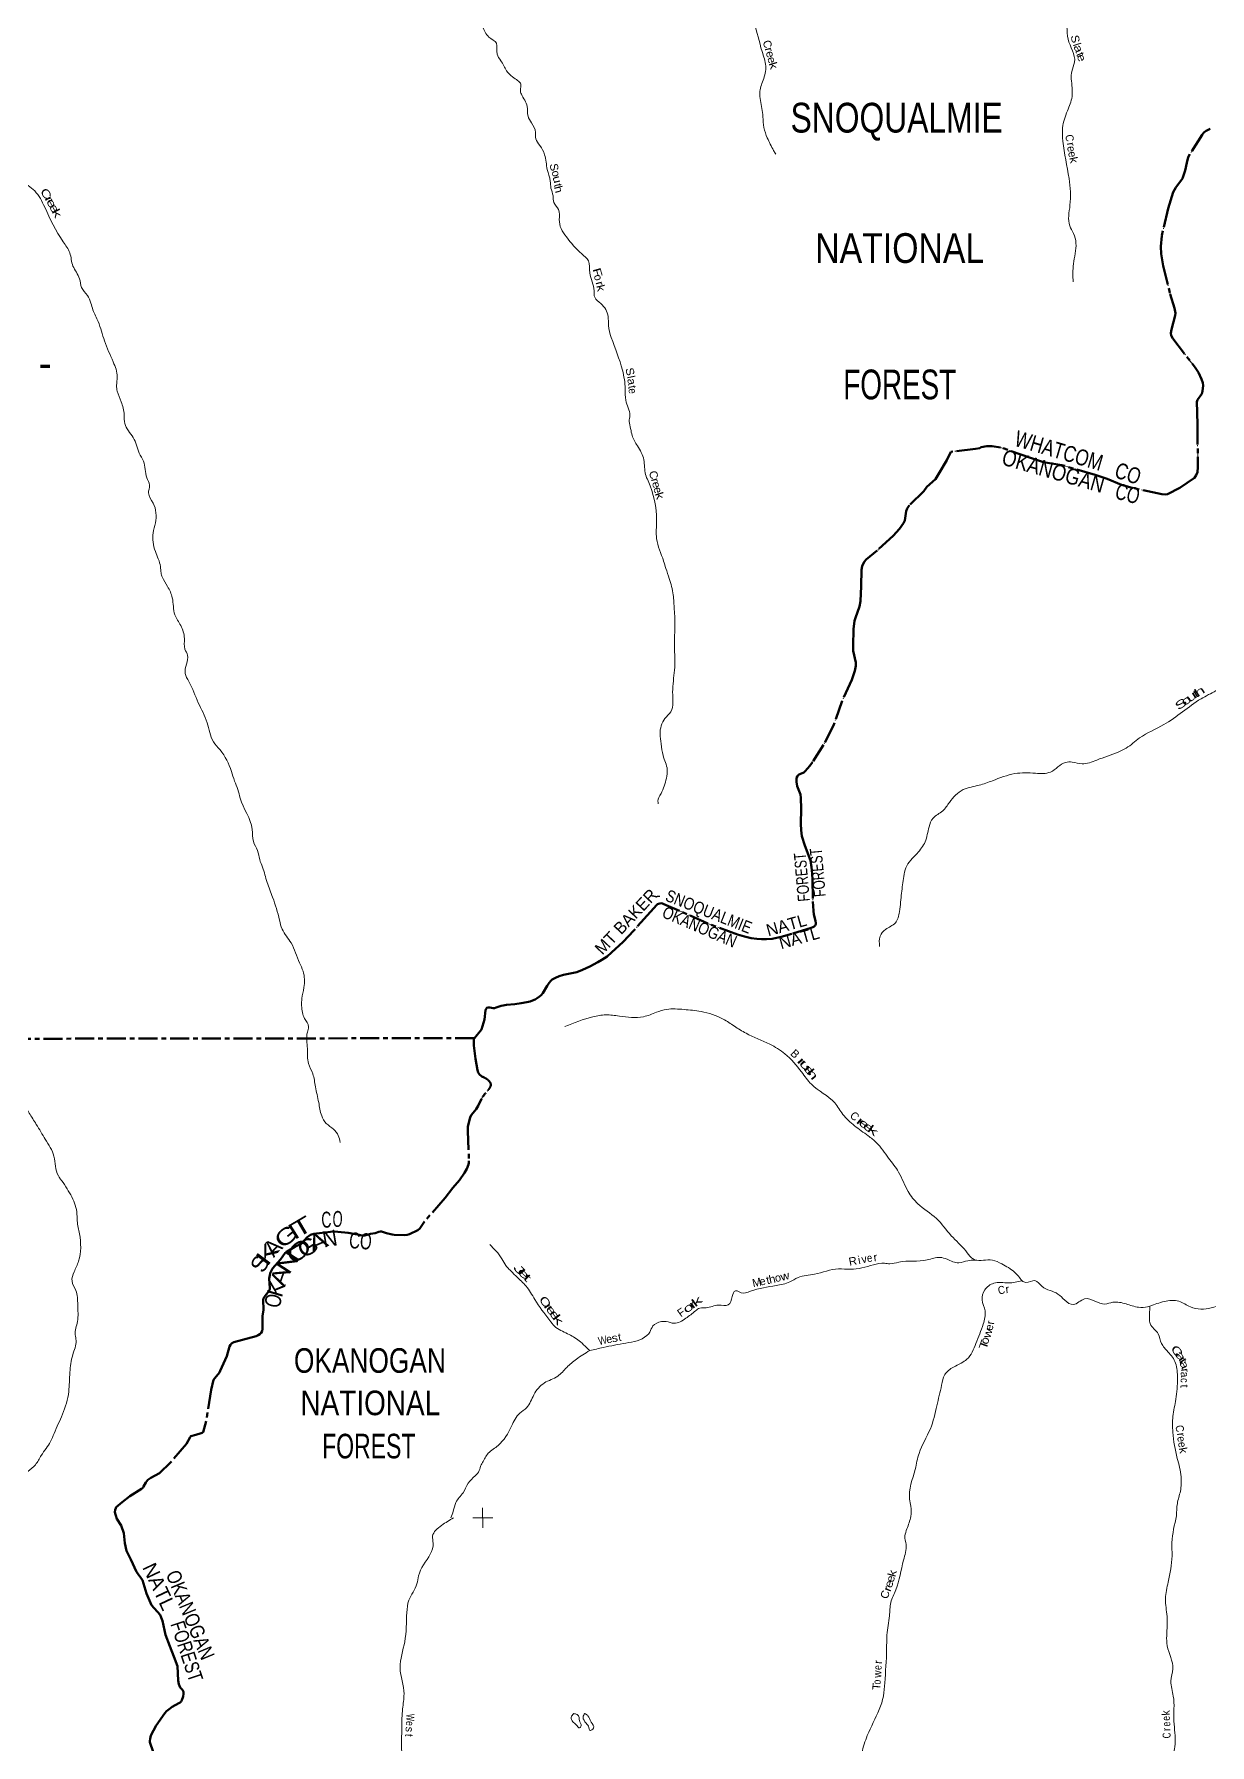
# Model space of a CAD drawing. Header units: feet. Extents: x -2 to 244583, y 367190 to 553316.
# Drawn here: x 49805 to 79203, y 407861 to 450621 of the extents above; entities that cross this region are included whole.
import ezdxf
from ezdxf.enums import TextEntityAlignment as Align

# ---------------------------------------------------------------- set-up
doc = ezdxf.new("R2010")
doc.units = ezdxf.units.FT
doc.header["$LTSCALE"] = 80
doc.linetypes.add('DOT_DASHED', pattern=[7.7, 5, -1.2, 0.3, -1.2])
doc.linetypes.add('LONG_DASH_SHORT_DASH', pattern=[9.9, 6, -1.2, 1.5, -1.2])
for name, color, linetype, lineweight in [('11', 7, 'LONG_DASH_SHORT_DASH', 60), ('39', 7, 'Continuous', 13), ('4', 7, 'Continuous', 13), ('41', 7, 'Continuous', 13), ('44', 7, 'DOT_DASHED', 13)]:
    doc.layers.add(name, color=color, linetype=linetype, lineweight=lineweight)
doc.layers.add('12', color=7, linetype='Continuous')

msp = doc.modelspace()

# ---------------------------------------------------------------- linework, layer by layer
at = {"layer": '11'}
msp.add_line((60811.18, 425524.4), (30493.7, 425487.73), dxfattribs=at)
for points in [[(79208.24, 448255.68), (79108.63, 448207.3), (79057.64, 448166.97), (79011.59, 448105.21), (78660.04, 447549.3), (78629.03, 447409.06), (78588.46, 447215.65), (78516.64, 447012.38), (78351.63, 446791.5), (78290.44, 446675.18), (78160.01, 446263.61), (78000.32, 445577.6), (77976.56, 445317.9), (77986.03, 445132.19), (78037.25, 444834.12), (78213.4, 444122.13), (78321.42, 443776.92), (78341.59, 443645.63), (78334.22, 443586.7), (78241.26, 443243.21), (78230.02, 443145.13), (78238.35, 443091.8), (78278.32, 443014.83), (78837.61, 442287.88), (78923.93, 442162.77), (78999.18, 442002.07), (79030.21, 441910.15), (79040.54, 441837.37), (79021.9, 441696.4), (79002.48, 441633.91), (78897.46, 441481.5), (78877.52, 441429.71), (78883.98, 441176.7), (78892.42, 440844.58), (78906.63, 439799.61), (78893.13, 439674.54), (78865.92, 439600.51), (78818.2, 439531.43), (78450.11, 439282.75), (78145.11, 439120.84), (78083.1, 439110.94), (78002.84, 439119.34), (77262.79, 439282.51), (76997.02, 439358.41), (76636.66, 439508.36), (76337.27, 439608.4), (75502.99, 439850.37), (75043.99, 439925.71), (74692.83, 440041.68), (73968.86, 440293.1), (73761.19, 440323.68), (73627.67, 440321.44), (73483.2, 440301.05), (73448.98, 440272.52), (73347.9, 440254.58), (72731.33, 440183.25), (72624.01, 439971.7), (72422.3, 439623.87), (72342.85, 439502.18), (72128.28, 439304.44), (72048.79, 439200.81), (71689.02, 438840.63), (71631.53, 438764.26), (71610.37, 438700.31), (71575.56, 438464.56), (71542.54, 438395.52), (71441.13, 438257.38), (71282, 438078.82), (70888.11, 437717.47), (70611.08, 437492.34), (70566.55, 437441.56), (70531.04, 437384.62), (70508.73, 437324.03), (70495.25, 437231.01), (70486.6, 436822.12), (70465.51, 436446.4), (70443.46, 436311.93), (70340.59, 436033.22), (70321.44, 435953.91)], [(70321.44, 435953.91), (70294.87, 435747.14), (70280.84, 435328.97), (70284.64, 435207.31), (70350.89, 434913.37), (70353.56, 434830.18), (70330.57, 434705.96), (70249.01, 434481), (70006.34, 433955.51), (69795.73, 433341.82), (69545.55, 432857.21), (69269.39, 432422.26), (69199.07, 432330.5), (69087.36, 432197.47), (69071.77, 432181.4), (69051.26, 432167.15), (68948.76, 432124.43), (68919.29, 432107.71), (68890.56, 432077.84), (68871.94, 432033.87), (68864.27, 431986.43), (68865.67, 431933.73), (68888.28, 431821.91), (68971.03, 431614.72), (68979.87, 431531.34), (68988.26, 431257.22), (68976.81, 430880.82), (68980.89, 430720.87), (69004.73, 430577.26), (69080.41, 430338.08), (69216.99, 429962.72), (69254.52, 429732.05), (69268.22, 429497.71), (69277.27, 428942.24), (69291.63, 428703.86), (69301.04, 428614.18), (69343.96, 428460.7), (69353.02, 428400.6), (69348.39, 428372.34), (69333.56, 428341.43), (69313.34, 428318.87), (69278.55, 428296.17), (69236.36, 428278.7), (68754.74, 428131.08), (68483.6, 428055.99), (68260.05, 428010.01), (68118.02, 427995.71), (67996.04, 427995.77), (67877.13, 428005.42), (67732.91, 428027.73), (67570.23, 428064.84), (67389.64, 428118.02), (66648.19, 428387.51), (65946.1, 428709.84), (65551.76, 428877.76), (65517.89, 428889.92), (65479.24, 428895.76), (65448.15, 428894.55), (65415.28, 428886.64), (65395.79, 428877.43), (65375.43, 428861.64), (65214.75, 428679.78), (64800.06, 428217.53), (64530.64, 427931.45), (64244.76, 427662.03), (64131.52, 427568.07), (64002.51, 427480.66), (63901.49, 427422.15), (63695.88, 427317.2), (63515.07, 427228.91), (63374.83, 427178.21), (63041.12, 427105.14), (62931.42, 427073.82), (62840.81, 427036.82), (62761.59, 426990.96), (62721.94, 426960.58), (62679.22, 426910.76), (62628.99, 426836.22), (62525, 426648.31), (62483.07, 426601.57), (62440.32, 426563.91), (62378.76, 426520.87), (62328.84, 426493.21), (62267.9, 426466.14), (62204.68, 426444.26), (62124.71, 426423.78), (61983.59, 426397.17), (61828.54, 426374.47), (61613.21, 426355.33), (61534.31, 426344.91), (61484.87, 426332.11), (61354.33, 426288.07), (61312.6, 426277.55), (61279.71, 426278.35), (61196.45, 426294.41), (61159.35, 426293.5), (61127.23, 426279.06), (61107.5, 426258.6), (61093.18, 426224.88), (61068.05, 425994.44), (60987.16, 425744.49)], [(60986.8, 425743.39), (60811.92, 425526.4), (60803.01, 425502.3), (60799.89, 425465.96), (60797.82, 425408.85), (60801.66, 425342.2), (60843.99, 425006.2), (60888.39, 424726.88), (60907.3, 424666.95), (60938.98, 424613.55), (60990.01, 424571.58)], [(60991.56, 424009.41), (60910.41, 423831.09), (60857.34, 423751.2), (60739.19, 423605.77), (60707.25, 423552.76), (60670.7, 423404.33), (60652.02, 423315.03), (60646.23, 423210.63), (60678.15, 422461.7), (60673.81, 422408.56), (60665.51, 422362.87), (60621.27, 422255.2), (60567.96, 422159.36), (60438.7, 421977.79), (60272.4, 421783.39), (60081.74, 421530.26), (59566.62, 420942.99), (59446.2, 420766.94), (59396.25, 420728.34), (59189.89, 420624.68), (59134.76, 420606.75), (59073.67, 420599.76), (58804.44, 420608.61), (58760.28, 420614.3), (58618.03, 420653.05), (58492.41, 420691.45), (58461.42, 420693.21), (58424.07, 420684.91), (58334.32, 420650.88), (58216.77, 420634.63), (58076.92, 420592.05), (58002.76, 420593.53), (57890.49, 420614.22), (57653.42, 420654.59), (57397.77, 420685.94), (57286.65, 420690.84), (57215.14, 420685.94), (56800.25, 420633.92), (56711.84, 420605.99), (56678.64, 420587.3), (56634.03, 420550.84), (56522.98, 420423.24), (56477.87, 420380.73), (56319.76, 420307.78), (56128.65, 420194.81), (56082.56, 420159.89), (55960.86, 419993.85), (55762.11, 419769.06), (55708.38, 419653.84), (55693.85, 419599.84), (55682.91, 419516), (55696.93, 419273.1), (55693.85, 419250.96), (55671.02, 419203.2), (55558.95, 419049.52), (55536.12, 419018.37), (55530.57, 418987.6), (55542.56, 418730.54), (55518.14, 418578.71), (55516.41, 418257.27), (55509.78, 418202.2), (55485.27, 418159.66), (55449.99, 418128.51), (55406.41, 418097.36), (55355.69, 418078.65), (55017.2, 417981.32), (54796.27, 417926.55), (54741.24, 417890.73), (54716.33, 417859.58), (54690.82, 417817.19), (54625.81, 417572.23), (54459.4, 417209.82), (54438.23, 417170.12), (54319.93, 417026.83), (54293.08, 416985.05), (54230.09, 416731.99), (54105.95, 415946.54), (54028.76, 415679.31), (54009.65, 415661.41), (53984.75, 415648.95), (53848.36, 415606.34), (53724.72, 415577.94), (53702.49, 415547.19), (53613.13, 415381.54), (53211.58, 414917.8), (52937.83, 414654.51), (52723.94, 414532.73), (52649.95, 414480.29), (52595.26, 414416.43), (52539.23, 414316.75), (52528.85, 414295.99), (52491.73, 414257.55), (52193.72, 414079.27), (52003.13, 413925.33), (51857.14, 413803.81), (51843.96, 413774.74), (51829.43, 413731.13), (51824.63, 413678.29), (51835.66, 413614.83), (51846.87, 413595.31), (51873.9, 413512.4)], [(51873.9, 413512.4), (51978.39, 413343.85), (52043.98, 413150.11), (52073.42, 412899.6), (52110.69, 412707.74), (52220.87, 412491.97), (52359.79, 412181.33), (52514.43, 411971.82), (52610.98, 411638.75), (52735.63, 411352.29), (52957.16, 411108.73), (52984.22, 411046.71), (53012.45, 410955.37), (53084.81, 410606.01), (53193.24, 410329.59), (53295.52, 410071.33), (53385.63, 409823.12), (53403.4, 409469.47), (53420.44, 409378.59), (53456.78, 409293.86), (53510.69, 409235.61), (53536.14, 409185.08), (53540.77, 409132.76), (53528.57, 409069.83), (53495.64, 408979.75), (53477.48, 408946.52), (53452.41, 408917.88), (53424.83, 408898.86), (53256.73, 408811.86), (53176.64, 408754.62), (53117.73, 408703.2), (53069.38, 408653.34), (52852.37, 408345.09), (52726.11, 408093.87), (52703.46, 408008.98), (52695.94, 407956.3), (52700.59, 407923.96), (52778.51, 407685.8)]]:
    msp.add_lwpolyline(points, dxfattribs=at)
msp.add_spline([(60990.01, 424571.58), (61160.25, 424473.4), (61223.48, 424368.46), (61183.42, 424261.05), (61118.92, 424183.89), (61022.23, 424056), (60991.56, 424009.41)], degree=3, dxfattribs=at)
at = {"layer": '39'}
for points in [[(71102.54, 456416.37), (71298.78, 456356.48), (71681.67, 456408.59), (71979.69, 456401.68), (72118.29, 456230.23), (72405.18, 455986.53), (72634.92, 455833.66), (72730.53, 455755.13), (72974.95, 455491.02), (73330.88, 455219.27), (73634.85, 454781.39), (73814.7, 454446.21), (74018.7, 454153.61), (74163.77, 453891.14), (74549.61, 453273.49), (74708.82, 453023.22), (74918.72, 452771.12), (75060.41, 452356.87), (75288.84, 452038.07), (75416.15, 451666.26), (75628.71, 450809.16), (75658.45, 450497.66), (75821.11, 449923.65), (75749.17, 449688.64), (75739.83, 449506.49), (75758, 449061.4), (75641.99, 448704.81), (75522.21, 448283.46), (75527.73, 447949.61), (75683.87, 447011.34), (75707.06, 446345.71), (75701.2, 445833.75), (75797.34, 445637.86), (75857.17, 445399.33), (75792.55, 444879.04), (75784.4, 444427.78)], [(66112.03, 454239.11), (66228.33, 454187.42), (66468.37, 453994.13), (66759.74, 453655.34), (67208.07, 453116.86), (67217.34, 452851.82), (67267.14, 452588.97), (67222.3, 452182.08), (67300.21, 451982.06), (67600.62, 451428.83), (67670.4, 451232.83), (67803.58, 450909.6), (68007.44, 450186.01), (68100.25, 449824.18), (68032.88, 449469.81), (67949.13, 449153.82), (67966.16, 448967.73), (68028.76, 448559.24), (68054.29, 448286.17), (68138.52, 448029.53), (68293.96, 447716.51), (68347.07, 447623.64)], [(60920.31, 451153.19), (61021.25, 450815.89), (61174.45, 450549.4), (61363.65, 450394.35), (61381.05, 450125.3), (61475.02, 449959.75), (61620.06, 449707.39), (61768.72, 449552.17), (61894.79, 449463.64), (61974.25, 449370.88), (61962.72, 449227.17), (61987.5, 449124.07), (62136.83, 448815.07), (62154.09, 448576.37), (62242, 448408.77), (62342.39, 448166.36), (62347.14, 448006.52), (62449.23, 447838.98), (62569.84, 447608.79), (62636.33, 447238.76), (62710.59, 446947.67), (62727.56, 446775.75), (62779.08, 446583.72), (62798.06, 446415.85), (62918.44, 446238.26), (62935.76, 445985.4), (62979.31, 445762.99), (63116.04, 445553.1), (63496.96, 445131.71), (63663.96, 444956.33), (63699.73, 444657), (63807.13, 444204.17), (63822.02, 444044.37), (63976.77, 443887.16), (64156.57, 443564.12), (64165.66, 443339.55), (64235.9, 443040.36), (64515.16, 442226.01), (64584.13, 441752.8), (64599.55, 441471.6), (64700.55, 441089.56), (64684.98, 440943.81), (64720.23, 440761.84), (64757.48, 440587.97), (64888.35, 440331.51), (65050.02, 439982.09), (65092.17, 439616.02), (65155.72, 439454.39), (65370.91, 438457.68), (65368.8, 438014.53), (65545.6, 437450.69), (65601.14, 437266.78), (65687.4, 437012.16), (65782.42, 436607.85), (65812.41, 436239.7), (65825.5, 436027.28), (65822.99, 435675.19), (65818.4, 435335.23), (65817.03, 434724.14), (65770.79, 434173.58), (65722.25, 433685.73), (65579.08, 433515.19), (65455.07, 433134.29), (65482.52, 432883.49), (65532.45, 432590.28), (65635.36, 432236.59), (65613.99, 432024.04), (65479.87, 431637.02), (65403.67, 431448.54), (65412.07, 431381.8)], [(48994.3, 447890.38), (49036.14, 447643.57), (49320.38, 447266.73), (49494.07, 446981.59), (49817.62, 446702.35), (50067.74, 446298.78), (50528.18, 445432.5), (50695.73, 445153.35), (50774.72, 444826.58), (50938.68, 444508.95), (50989.99, 444291.09), (51138.33, 444090.6), (51221.7, 443901.46), (51274.46, 443730.14), (51403.7, 443436.36), (51563.6, 442954.81), (51780.76, 442431.48), (51882.65, 442054.41), (51867.03, 441841.78), (51883.01, 441696.32), (51981.5, 441430.48), (52056.37, 441109.72), (52071.24, 440889.39), (52280.19, 440537.92), (52365.61, 440346.78), (52432.88, 440149.34), (52538.71, 439946.31), (52620.76, 439534.6), (52687.85, 439351.33), (52663.96, 439152.76), (52778.49, 438901.29), (52837.29, 438404.32), (52779.58, 438154.76), (52835.98, 437688.11), (52962.13, 437315.39), (52978.31, 437153.74), (53007.91, 437052.95), (53138.45, 436817.86), (53259.47, 436532.07), (53323.45, 436108), (53468.59, 435838.69), (53561.68, 435518.16), (53575.13, 435249.25), (53641.84, 435096.31), (53614.15, 434877.47), (53580.58, 434642.38), (53672.25, 434437.15), (53909.71, 433910.02), (54128.61, 433408.96), (54286.39, 432935.47), (54452.99, 432733.19), (54737.19, 432194.5), (54815.13, 431952.69), (54900.85, 431737.27), (54952.06, 431527.5), (55259.55, 430742.28), (55287.55, 430443.2), (55391.7, 430211.82), (55445.08, 429989.94), (55514.3, 429798.59), (55630.4, 429419.68), (55768.7, 429047.11), (55939.86, 428474.65), (56005.42, 428250.89), (56228.48, 427905.67), (56441.29, 427406.56), (56528.93, 427199.26), (56552.22, 426788.85), (56498.87, 426515.07), (56515.36, 426163.24), (56565.74, 426020.22), (56667.62, 425809.05), (56636.88, 425673.12), (56637.88, 425262.44), (56662.72, 424890.49), (56771.25, 424632.87), (56838.03, 424309.99), (56919.84, 423918.51), (56994.85, 423585.62), (57110.66, 423394.85), (57290.77, 423247.37), (57410.18, 423093.06), (57456.91, 422917.62)], [(70947.56, 427814.17), (70958.59, 428073.21), (71091.64, 428241.69), (71340.25, 428406.58), (71442.41, 428686.22), (71495.1, 429151.82), (71550.04, 429566.85), (71601.8, 429783.57), (71884.02, 430142.84), (72083.44, 430430.96), (72183.14, 430807.72), (72281.52, 431024.63), (72523.98, 431205.68), (72691.3, 431418.8), (73038.56, 431737.87), (73435.39, 431848.71), (73767.36, 431959.3), (74328.09, 432137.56), (74842.93, 432147.7), (75219.84, 432177.53), (75595.83, 432417.79), (75762.03, 432424.52), (76007.5, 432380.98), (76378.04, 432477.55), (76908.28, 432675.93), (77112.58, 432775.9), (77447.97, 433028.14), (78052.62, 433362.39), (78984.29, 434007.52), (79360.44, 434211.36), (80613.23, 434667.57), (81022.86, 434632.78), (81239.71, 434643.75), (81426.21, 434642.47), (81942.57, 434769.98), (82286.84, 434846.21), (82489.69, 434816.67), (82760.04, 434645.75), (83082.33, 434651.07), (83502.46, 434533.36), (84020.54, 434268.32), (84577.68, 433877.98), (84927.5, 433614.3), (85331.65, 433443.91), (85951.25, 433140.82), (86073.45, 433009.79), (86238.93, 432717.04), (86478.75, 432576.35), (86688.85, 432277.71), (86991.26, 431730.56), (87231.37, 431523.09), (87419.16, 431228.41), (87737.2, 430816.89), (88031.47, 430275.77)], [(31430.06, 429465.54), (31941.36, 429333.41), (32416.29, 429594.19), (32734.5, 429583.96), (32907.95, 429482.93), (33022.73, 429704.87), (33211.92, 429806.34), (33619.87, 430076.41), (34151.39, 430348), (34843.57, 430571.01), (35310.13, 430688.04), (35753.76, 430693.52), (36084.13, 430847.32), (36462.07, 431086.67), (36742.82, 431156.9), (37072.58, 431031.49), (37362.65, 431002.71), (37766.46, 430951.05), (38301.25, 430957.65), (38446.52, 430842.1), (38607.25, 430787.44), (38852.23, 430800.58), (39288.25, 430601.63), (39737.02, 430354.28), (40032.26, 430234.52), (40189.01, 430173.74), (40378.57, 430080.99), (40970.95, 430017.5), (41659.46, 430044.21), (42240.81, 430053.42), (43151.45, 429975.65), (43484.84, 429884.68), (43789.94, 429787.29), (44279.45, 429686.11), (44644.59, 429484.26), (44936.09, 429340.18), (45139.55, 429269.86), (45543.14, 429236.4), (45823.03, 429047.66), (46059.6, 428921.1), (46333.19, 428750.49), (46414.49, 428565.37), (46477.83, 428521.64), (46625.61, 428531.56), (46882.56, 428395.14), (47180.96, 428184.37), (47212.33, 427939.96), (47290.8, 427655.67), (47426.66, 427481.33), (47601.97, 427394.48), (47663.73, 427150.44), (47892.22, 426857.89), (48240.35, 426556.69), (48402.92, 426352.34), (48563.61, 425971.95), (48695.57, 425785.43), (48827.23, 425623.18), (49059.3, 425369.11), (49116.36, 425177.62), (49363.83, 424660.73), (49411.31, 424424.61), (49454.59, 424200.58), (49680.14, 423653.07), (49857.86, 423370), (50083.3, 422996.48), (50299.2, 422574.29), (50410.62, 422082.02), (50458.08, 422011.8), (50718.38, 421604.32), (50869.41, 421185.37), (50880.36, 420954.87), (50937.01, 420631.87), (50915.02, 419949.8), (50802.8, 419685.4), (50750.97, 419452.1), (50847.02, 419220.63), (50893.97, 418863.11), (50887.02, 418440.19), (50832.36, 418107.72), (50854.36, 417966.37), (50767.62, 417607.21), (50698, 417173.39), (50684.88, 416922.36), (50669.52, 416689.51), (50514.41, 416123.14), (50301.52, 415643.05), (50212.83, 415441.67), (49982.11, 415092.86), (49837.05, 414862.45), (49462.38, 414521.98), (49367.11, 414360.98), (49136.4, 414176.05)], [(63076.9, 425818.12), (63775.21, 426057.64), (64101.36, 426105.48), (64437.99, 426076.46), (65044.17, 426060.66), (65366, 426171.2), (65621.09, 426245.06), (66054.91, 426240.71), (66482.85, 426191.83), (67035.06, 426001.79), (67313.55, 425824.83), (67606.23, 425647.93), (68197.32, 425375.09), (68579.49, 425131.77), (68992.97, 424680.15), (69239.6, 424373.57), (69823.43, 423906.44), (70029.43, 423619.93), (70320.55, 423335.78), (70658.16, 423084.19), (70867.71, 422911), (71171.44, 422525.73), (71422.31, 422176.66), (71661.62, 421687.94), (71900.11, 421387.39), (72367.98, 421014.91), (72736.77, 420587.4), (73099.27, 420206.4), (73245.97, 420034.99), (73330.81, 419976.38)], [(61195.3, 420369.56), (61496.88, 420012.61), (61601.02, 419839.01), (61678.43, 419754.33), (61865.75, 419564.87), (62103.96, 419329.07), (62322.33, 418994.04), (62695.59, 418469.42), (62817.85, 418326.24), (63145.05, 418135.31), (63429.61, 417962.43), (63580.21, 417827.45), (63696.63, 417713.43)], [(63696.63, 417713.43), (64036.46, 417792.84), (64603.57, 417902.34), (65123.73, 418088.54), (65196.32, 418175.84), (65278.76, 418329.95), (65489.1, 418438.03), (65612.75, 418440.54), (65807.54, 418396.8), (66098.9, 418521.39), (66341.34, 418706.48), (66450.49, 418777.74), (66610.61, 418784.44), (66916.4, 418852.43), (67161.66, 418857.45), (67260.06, 419070.31), (67342.58, 419206.21), (67419.67, 419192.35), (67484.67, 419162.26), (67715.59, 419199.6), (68357.58, 419339.74), (68703.8, 419434.2), (68906.06, 419538.19), (69321.23, 419626.85), (69914.6, 419756.69), (70216.68, 419747.77), (70791.9, 419859.32), (71069.44, 419898.87), (71203.29, 419885.24), (71424.07, 419924.56), (72137.37, 419982.03), (72457.38, 420044), (72631.92, 419996.13), (72926.23, 419910.29), (73155.07, 419961.79), (73324.45, 419976.53)], [(73321.23, 419976.61), (73540.18, 419971.41), (73769.22, 419976.37), (74000.73, 419882.18), (74319.89, 419677.06), (74507.34, 419457.25)], [(74507.34, 419457.25), (74167.01, 419407.33), (73800.14, 419397.78), (73575.86, 419230.96), (73508.01, 418985.86), (73582.22, 418704.89), (73537.05, 418374.89), (73354.69, 417892.58), (73129.39, 417497.11), (72987.9, 417403.47), (72791.72, 417301.52), (72577.66, 417114.51), (72495.71, 416851.13), (72376.34, 416336.7), (72214.67, 415759.37), (71931.54, 415145.14), (71835.99, 414746.14), (71697.37, 413998.93), (71729.88, 413824.54), (71730.48, 413566.11)], [(74507.34, 419457.25), (74602.79, 419419.18), (74829.62, 419464.6), (75006.61, 419321.63), (75406.8, 419128.97), (75575.74, 418971.81), (75791.08, 418865.42), (76070.2, 419008.17), (76331.95, 418950.53), (76577.54, 418878.66), (76780.07, 418921.96), (77108.64, 418880.77), (77423.21, 418797.04), (77646.15, 418808.04), (77704.85, 418826.48)], [(77704.85, 418826.48), (77694.07, 418510.78), (77712.85, 418389.45), (77914.67, 418131.25), (77994.76, 417894.82), (78157.84, 417687.05), (78347.62, 417400.47), (78393.86, 417026.32), (78355.63, 416498.04), (78280.47, 416070.79), (78278.17, 415672.16), (78390.49, 415021.05), (78485.77, 414556.04), (78467.06, 414201.86), (78391.39, 413889.94), (78373.08, 413586.89)], [(77704.85, 418826.48), (78063.15, 418941.22), (78430.02, 418948.75), (78718.5, 418806.23), (79239.58, 418781.99), (79723.21, 418976.14)], [(61016.93, 414913.21), (61161.43, 415148.9), (61407.89, 415344.13), (61742.27, 415827.04), (61949.64, 416151.62), (62119.32, 416287.87), (62300.34, 416612.34), (62562.57, 416906.78), (62896.32, 417074.03), (63122.38, 417295.49), (63362.71, 417500.81), (63696.08, 417713.97)], [(60220.22, 413534.07), (60285.32, 413698.73), (60349.45, 413920.05), (60528.82, 414160.99), (60659.63, 414397.29), (60831.55, 414585.55), (60935.31, 414714.28), (60982.19, 414856.48), (61016.93, 414913.21)], [(60286.77, 413532.73), (59993.71, 413346), (59768.91, 413073.08), (59781.58, 412903.22), (59708.4, 412626.99), (59414.5, 412081.84), (59376.38, 411884.12), (59172.64, 411475.62), (59123.42, 411164.83), (59070.57, 410437.78), (58955.68, 409784.01), (59053.1, 409130.45), (59017.49, 408756.9), (58997.29, 408296.32), (59030.88, 407279.56), (59105.14, 406983.89), (59324.26, 406606.15), (59517.4, 406262.99), (59714.64, 405925.86), (59673.33, 405594.8), (59650.06, 405245.39), (59776, 404615.84), (59884.45, 404067.28), (59977.39, 403595.63), (60143.01, 403111.25), (60093.81, 402802.48), (60101.46, 402289.12), (60267.79, 401885.57), (60548.23, 401351.71), (60856.06, 401175.3), (61053.05, 400982.21)], [(71730.48, 413566.11), (71628.87, 413257.6), (71579.97, 413083.44), (71606.35, 412865.54), (71543.36, 412475.14), (71350.26, 411732.1), (71227.84, 411419.92), (71192.65, 411084.31), (71130.51, 410605.04), (71121.81, 410249.47), (71075.31, 409406.79), (71042.02, 409083.31), (70936.05, 408745.03), (70638.93, 408089.9), (70499.44, 407660.42), (70445.3, 407401.38), (70424.49, 407041.66), (70395.92, 406857.6), (70369.16, 406695.77), (70203.85, 406427.63), (70173.98, 406168.82), (70191.27, 405843.79), (70194.23, 405746.87)], [(78373.08, 413586.89), (78257.31, 412912.53), (78258.47, 412583.31), (78163.62, 411930.04), (78094.83, 411511.31), (78133.47, 411071.35), (78137.71, 410841.13), (78140.56, 410336.2), (78279.65, 409757.79), (78232.03, 409452.36), (78290.28, 409075.19), (78306.44, 408449.2), (78336.24, 407875.85), (78229.73, 407384.05), (78168.9, 406559.41), (78022.22, 406036.95), (77884.04, 405682.22), (77722.17, 405266.67), (77661.22, 404874.26), (77351.14, 404303.85), (77064.31, 403630.63), (76722.73, 402971.05), (76584.17, 402654.69), (76382.47, 402384.2), (75990.97, 402075.61)], [(63296.4, 408642.5), (63234.61, 408547), (63276.12, 408438.31), (63357.77, 408362.31), (63445.53, 408282.32), (63483.44, 408337.2), (63439.73, 408464.05), (63422.55, 408566.9), (63379.59, 408617), (63296.4, 408642.5)], [(63575.52, 408647.08), (63531.96, 408549.73), (63606.18, 408404.99), (63676.06, 408290.5), (63698.98, 408222.04), (63789.48, 408277.4), (63733.38, 408430.39), (63652.97, 408587.2), (63602, 408629.15), (63575.52, 408647.08)]]:
    msp.add_spline(points, degree=3, dxfattribs=at)
at = {"layer": '4'}
for p, q in [((61270.38, 413536.53), (60770.38, 413534.81)), ((61270.38, 413536.53), (60770.38, 413534.81)), ((61270.38, 413536.53), (60770.38, 413534.81)), ((61270.38, 413536.53), (60770.38, 413534.81)), ((61270.38, 413536.53), (60770.38, 413534.81)), ((61270.38, 413536.53), (60770.38, 413534.81)), ((61270.38, 413536.53), (60770.38, 413534.81)), ((61019.52, 413785.67), (61021.24, 413285.67)), ((61019.52, 413785.67), (61021.24, 413285.67)), ((61019.52, 413785.67), (61021.24, 413285.67)), ((61019.52, 413785.67), (61021.24, 413285.67)), ((61019.52, 413785.67), (61021.24, 413285.67)), ((61019.52, 413785.67), (61021.24, 413285.67)), ((61019.52, 413785.67), (61021.24, 413285.67))]:
    msp.add_line(p, q, dxfattribs=at)
at = {"layer": '44'}
for points in [[(79208.24, 448255.68), (79108.63, 448207.3), (79057.64, 448166.97), (79011.59, 448105.21), (78660.04, 447549.3), (78629.03, 447409.06), (78588.46, 447215.65), (78516.64, 447012.38), (78351.63, 446791.5), (78290.44, 446675.18), (78160.01, 446263.61), (78000.32, 445577.6), (77976.56, 445317.9), (77986.03, 445132.19), (78037.25, 444834.12), (78213.4, 444122.13), (78321.42, 443776.92), (78341.59, 443645.63), (78334.22, 443586.7), (78241.26, 443243.21), (78230.02, 443145.13), (78238.35, 443091.8), (78278.32, 443014.83), (78837.61, 442287.88), (78923.93, 442162.77), (78999.18, 442002.07), (79030.21, 441910.15), (79040.54, 441837.37), (79021.9, 441696.4), (79002.48, 441633.91), (78897.46, 441481.5), (78877.52, 441429.71), (78883.98, 441176.7), (78892.42, 440844.58), (78906.63, 439799.61), (78893.13, 439674.54), (78865.92, 439600.51), (78818.2, 439531.43), (78450.11, 439282.75), (78145.11, 439120.84), (78083.1, 439110.94), (78002.84, 439119.34), (77262.79, 439282.51), (76997.02, 439358.41), (76636.66, 439508.36), (76337.27, 439608.4), (75502.99, 439850.37), (75043.99, 439925.71), (74692.83, 440041.68), (73968.86, 440293.1), (73761.19, 440323.68), (73627.67, 440321.44), (73483.2, 440301.05), (73448.98, 440272.52), (73347.9, 440254.58), (72731.33, 440183.25), (72624.01, 439971.7), (72422.3, 439623.87), (72342.85, 439502.18), (72128.28, 439304.44), (72048.79, 439200.81), (71689.02, 438840.63), (71631.53, 438764.26), (71610.37, 438700.31), (71575.56, 438464.56), (71542.54, 438395.52), (71441.13, 438257.38), (71282, 438078.82), (70888.11, 437717.47), (70611.08, 437492.34), (70566.55, 437441.56), (70531.04, 437384.62), (70508.73, 437324.03), (70495.25, 437231.01), (70486.6, 436822.12), (70465.51, 436446.4), (70443.46, 436311.93), (70340.59, 436033.22), (70321.44, 435953.91)], [(70321.44, 435953.91), (70294.87, 435747.14), (70280.84, 435328.97), (70284.64, 435207.31), (70350.89, 434913.37), (70353.56, 434830.18), (70330.57, 434705.96), (70249.01, 434481), (70006.34, 433955.51), (69795.73, 433341.82), (69545.55, 432857.21), (69269.39, 432422.26), (69199.07, 432330.5), (69087.36, 432197.47), (69071.77, 432181.4), (69051.26, 432167.15), (68948.76, 432124.43), (68919.29, 432107.71), (68890.56, 432077.84), (68871.94, 432033.87), (68864.27, 431986.43), (68865.67, 431933.73), (68888.28, 431821.91), (68971.03, 431614.72), (68979.87, 431531.34), (68988.26, 431257.22), (68976.81, 430880.82), (68980.89, 430720.87), (69004.73, 430577.26), (69080.41, 430338.08), (69216.99, 429962.72), (69254.52, 429732.05), (69268.22, 429497.71), (69277.27, 428942.24), (69291.63, 428703.86), (69301.04, 428614.18), (69343.96, 428460.7), (69353.02, 428400.6), (69348.39, 428372.34), (69333.56, 428341.43), (69313.34, 428318.87), (69278.55, 428296.17), (69236.36, 428278.7), (68754.74, 428131.08), (68483.6, 428055.99), (68260.05, 428010.01), (68118.02, 427995.71), (67996.04, 427995.77), (67877.13, 428005.42), (67732.91, 428027.73), (67570.23, 428064.84), (67389.64, 428118.02), (66648.19, 428387.51), (65946.1, 428709.84), (65551.76, 428877.76), (65517.89, 428889.92), (65479.24, 428895.76), (65448.15, 428894.55), (65415.28, 428886.64), (65395.79, 428877.43), (65375.43, 428861.64), (65214.75, 428679.78), (64800.06, 428217.53), (64530.64, 427931.45), (64244.76, 427662.03), (64131.52, 427568.07), (64002.51, 427480.66), (63901.49, 427422.15), (63695.88, 427317.2), (63515.07, 427228.91), (63374.83, 427178.21), (63041.12, 427105.14), (62931.42, 427073.82), (62840.81, 427036.82), (62761.59, 426990.96), (62721.94, 426960.58), (62679.22, 426910.76), (62628.99, 426836.22), (62525, 426648.31), (62483.07, 426601.57), (62440.32, 426563.91), (62378.76, 426520.87), (62328.84, 426493.21), (62267.9, 426466.14), (62204.68, 426444.26), (62124.71, 426423.78), (61983.59, 426397.17), (61828.54, 426374.47), (61613.21, 426355.33), (61534.31, 426344.91), (61484.87, 426332.11), (61354.33, 426288.07), (61312.6, 426277.55), (61279.71, 426278.35), (61196.45, 426294.41), (61159.35, 426293.5), (61127.23, 426279.06), (61107.5, 426258.6), (61093.18, 426224.88), (61068.05, 425994.44), (60987.16, 425744.49)], [(51873.9, 413512.4), (51978.39, 413343.85), (52043.98, 413150.11), (52073.42, 412899.6), (52110.69, 412707.74), (52220.87, 412491.97), (52359.79, 412181.33), (52514.43, 411971.82), (52610.98, 411638.75), (52735.63, 411352.29), (52957.16, 411108.73), (52984.22, 411046.71), (53012.45, 410955.37), (53084.81, 410606.01), (53193.24, 410329.59), (53295.52, 410071.33), (53385.63, 409823.12), (53403.4, 409469.47), (53420.44, 409378.59), (53456.78, 409293.86), (53510.69, 409235.61), (53536.14, 409185.08), (53540.77, 409132.76), (53528.57, 409069.83), (53495.64, 408979.75), (53477.48, 408946.52), (53452.41, 408917.88), (53424.83, 408898.86), (53256.73, 408811.86), (53176.64, 408754.62), (53117.73, 408703.2), (53069.38, 408653.34), (52852.37, 408345.09), (52726.11, 408093.87), (52703.46, 408008.98), (52695.94, 407956.3), (52700.59, 407923.96), (52778.51, 407685.8)]]:
    msp.add_lwpolyline(points, dxfattribs=at)
msp.add_spline([(60990.01, 424571.58), (61160.25, 424473.4), (61223.48, 424368.46), (61183.42, 424261.05), (61118.92, 424183.89), (61022.23, 424056), (60991.56, 424009.41)], degree=3, dxfattribs=at)

# ---------------------------------------------------------------- texts
at = {"layer": '12'}
for s, rotation, width, p in [('WHATCOM', 343.588, 0.8, (74290.8, 440339.12)), ('OKANOGAN', 344.064, 0.85, (73973.03, 439870.92)), ('CO', 342.23, 0.8, (76793.28, 439550.41)), ('CO', 345.289, 0.75, (76807.56, 439020.21)), ('CO', 355.875, 0.7, (57671.01, 420276.44))]:
    msp.add_text(s, height=400, rotation=rotation, dxfattribs=dict(at, width=width)).set_placement(p)
for s, rotation, width, p in [('C', 2.186, 0.65, (57118.9, 420787.81)), ('O', 357.875, 0.6, (57385.92, 420805.25)), ('G', 38.801, 1.4, (56235.21, 420421.61)), ('I', 32.239, 1.35, (56399.11, 420523.47)), ('T', 30.476, 1.5, (56596.49, 420638.18)), ('K', 53.239, 1.55, (55795.22, 420017.02)), ('O', 44.983, 1.55, (56565.14, 420065.56)), ('G', 31.801, 1.2, (56754.03, 420135.58)), ('A', 23.239, 1.3, (56975.41, 420250.6)), ('N', 9.476, 0.95, (57231.37, 420320.33)), ('S', 62.515, 1.05, (55625.5, 419792.95)), ('N', 56.98, 1.45, (56318.91, 419816.3)), ('A', 70.515, 1.25, (56131.38, 419500.5)), ('O', 77.515, 0.8, (55977.06, 418919.57)), ('K', 73.515, 1.05, (56048.7, 419199.45))]:
    msp.add_text(s, height=400, rotation=rotation, dxfattribs=dict(at, width=width)).set_placement(p, align=Align.CENTER)
msp.add_text('A', height=400, rotation=46.28, dxfattribs=at).set_placement((55918.66, 420156.1), align=Align.CENTER)
at = {"layer": '41'}
for s, rotation, p in [('C', 285.101, (68046.51, 450348.3)), ('l', 287.755, (75785.97, 450334.06)), ('e', 280.996, (75646.06, 447734.82)), ('e', 280.996, (75671.29, 447600.62)), ('t', 284.311, (62810.67, 446825.38)), ('o', 283.337, (63814.95, 444517.81)), ('l', 282.235, (64633.62, 442031.11)), ('t', 281.161, (64664.25, 441784.68)), ('e', 282.5, (65306.21, 439203.1)), ('B', 315.68, (68762.11, 425062.73)), ('C', 316.339, (70253.47, 423502.39)), ('i', 11.161, (70453.46, 419880.59)), ('v', 11.161, (70576.66, 419907.98)), ('M', 12.094, (67894.7, 419322.76)), ('e', 12.094, (68039.03, 419353.05)), ('t', 12.533, (68172.55, 419380.32)), ('o', 12.533, (68422.83, 419440.78)), ('r', 8.406, (74152.28, 419153.87)), ('F', 36.299, (66043.65, 418590.85)), ('e', 78.268, (73782.48, 418274.12)), ('r', 81.751, (73812.45, 418402.27)), ('e', 11.314, (64201.54, 417907.46)), ('t', 10.543, (64461.05, 417957.18)), ('t', 270.172, (78469.12, 416826.22)), ('r', 87.07, (71004.99, 409923.41)), ('t', 265.468, (59079.26, 408104.65)), ('s', 265.641, (59093.73, 408251.92)), ('r', 91.454, (78218.88, 408247.62))]:
    msp.add_text(s, height=200, rotation=rotation, dxfattribs=at).set_placement(p, align=Align.CENTER)
for s, rotation, width, p in [('r', 285.101, 1.2, (68085.89, 450213.22)), ('S', 281.154, 1.1, (75742.68, 450483.69)), ('a', 290.362, 1.3, (75825.55, 450226.27)), ('e', 286.134, 1.1, (68118.98, 450092.86)), ('e', 284.44, 1.05, (68155.33, 449952.9)), ('k', 287.018, 1.3, (68195.53, 449808.13)), ('t', 290.362, 1.1, (75873.45, 450089.35)), ('e', 289.921, 1.2, (75904.46, 449997.68)), ('C', 278.071, 0.9, (75600.2, 448012.16)), ('r', 280.996, 1.1, (75635.73, 447853.2)), ('S', 279.069, 1.05, (62711.05, 447281.34)), ('k', 282.157, 1.15, (75704.15, 447456.92)), ('o', 284.627, 1.05, (62758.35, 447113.73)), ('u', 283.996, 1.2, (62788.6, 446967.61)), ('C', 303.351, 1.4, (50018.26, 446579.38)), ('r', 300.227, 1.65, (50094.58, 446451.36)), ('e', 300.227, 1.5, (50152.75, 446347.24)), ('h', 284.409, 1.15, (62824.83, 446718.64)), ('e', 298, 1.4, (50220.73, 446222)), ('k', 298, 1.6, (50286.64, 446100.12)), ('F', 286.139, 1.45, (63798.83, 444635.98)), ('r', 285.348, 1.2, (63855.99, 444365.73)), ('k', 283.348, 1.2, (63877.65, 444253.5)), ('S', 281.566, 1.1, (64608.88, 442167.06)), ('a', 282.161, 1.1, (64649.7, 441917.06)), ('e', 277.241, 0.9, (64672.31, 441690.05)), ('C', 287.512, 1.05, (65200.68, 439576.77)), ('r', 285.3, 1.2, (65241.14, 439446.82)), ('e', 285.3, 1.1, (65272.13, 439332.9)), ('k', 287.5, 1.3, (65350.3, 439055.16)), ('o', 35.186, 1.65, (78666.71, 433889.65)), ('u', 35.186, 1.8, (78795.34, 433981.38)), ('t', 33.389, 1.5, (78909.27, 434051.87)), ('h', 33.389, 1.7, (79001.77, 434112.09)), ('S', 35.738, 1.7, (78538.88, 433798.84)), ('r', 312.287, 2.15, (68928.87, 424876.81)), ('u', 310.509, 2, (69014.03, 424779.39)), ('s', 310.509, 2.15, (69107.37, 424669.4)), ('h', 308.645, 1.85, (69191.15, 424561.48)), ('r', 319.597, 2.05, (70407.88, 423366.51)), ('e', 323.146, 1.7, (70500.45, 423304.18)), ('e', 323.466, 1.7, (70609.89, 423219.52)), ('k', 323.466, 1.9, (70718.71, 423138.9)), ('R', 10.788, 1.05, (70294.08, 419853.47)), ('e', 9.003, 0.9, (70709.5, 419932.25)), ('r', 9.215, 1.05, (70854.27, 419951.59)), ('J', 314.728, 2.3, (61871.84, 419667.77)), ('e', 315.808, 2, (61974.87, 419568.8)), ('t', 315.808, 2, (62071.45, 419468.02)), ('h', 12.533, 1.1, (68281.08, 419404.93)), ('w', 14.196, 1.15, (68602.02, 419483.8)), ('C', 305.112, 1.45, (62497.62, 418880.06)), ('k', 37.088, 1.95, (66435.14, 418870.1)), ('C', 10.301, 0.9, (74010.06, 419131.86)), ('r', 305.112, 1.85, (62584.58, 418760.74)), ('e', 305.75, 1.65, (62656.81, 418660.21)), ('e', 305.75, 1.65, (62742.78, 418548.5)), ('k', 305.493, 1.9, (62825.75, 418434.27)), ('o', 37.042, 1.7, (66216.08, 418709.93)), ('r', 37.681, 1.95, (66336.22, 418799.47)), ('w', 72.579, 1.2, (73742.16, 418116.7)), ('W', 13.153, 0.85, (64040.02, 417875.83)), ('s', 10.543, 1.15, (64337.97, 417934.28)), ('T', 70.132, 1.45, (73647.35, 417826.85)), ('o', 70.132, 1.2, (73671.83, 417933.99)), ('C', 308.548, 1.55, (78303.49, 417639.96)), ('a', 306.626, 1.8, (78390.23, 417522.23)), ('t', 303.31, 1.5, (78454.05, 417403.18)), ('a', 291.499, 1.35, (78474.96, 417324.01)), ('c', 271.172, 0.85, (78473.32, 416968.98)), ('a', 275.714, 0.95, (78478.16, 417108.77)), ('r', 280.948, 1.1, (78489.92, 417203.45)), ('C', 279.209, 0.9, (78355.83, 415749.58)), ('r', 279.209, 1.05, (78388.7, 415600.35)), ('e', 280.366, 0.95, (78397.75, 415485.24)), ('e', 280.366, 0.95, (78419.38, 415346.42)), ('k', 280.366, 1.1, (78443.49, 415204.24)), ('k', 74.558, 1.25, (71357.08, 412122.87)), ('r', 69.538, 1.35, (71233.15, 411727.84)), ('e', 69.558, 1.2, (71270.94, 411846.15)), ('e', 74.558, 1.1, (71314.09, 411985.39)), ('C', 72.522, 1.05, (71176.12, 411587.82)), ('w', 86.613, 0.95, (70988.12, 409621.66)), ('e', 86.613, 0.8, (70995.58, 409786.72)), ('T', 85.538, 1.1, (70967.28, 409307.9)), ('o', 86.613, 0.8, (70973.7, 409423.49)), ('e', 265.641, 0.8, (59104.31, 408400.11)), ('W', 268.098, 0.7, (59111.5, 408547.48)), ('k', 93.321, 0.95, (78199.26, 408661.72)), ('e', 93.321, 0.8, (78207.11, 408526.52)), ('e', 93.321, 0.8, (78214.77, 408382.91)), ('C', 91.454, 0.75, (78222.72, 408096.5))]:
    msp.add_text(s, height=200, rotation=rotation, dxfattribs=dict(at, width=width)).set_placement(p, align=Align.CENTER)
at = {"layer": '44'}
for s, height, width, p in [('SNOQUALMIE', 743.7, 0.8, (71371.9, 448162.7)), ('NATIONAL', 743.7, 0.85, (71449.2, 444903.6)), ('FOREST', 743.7, 0.7, (71449.39, 441494.11)), ('OKANOGAN', 614.5, 0.8, (58200.81, 417160.11)), ('NATIONAL', 614.5, 0.85, (58210.35, 416099.89)), ('FOREST', 614.5, 0.7, (58172.16, 415020.56))]:
    msp.add_text(s, height=height, dxfattribs=dict(at, width=width)).set_placement(p, align=Align.CENTER)
msp.add_text('MT BAKER  -', height=743.7, dxfattribs=at).set_placement((47261.12, 442033.39), align=Align.CENTER)
for s, rotation, width, p in [('FOREST', 95.021, 0.75, (69549.59, 429678.57)), ('FOREST', 95.021, 0.75, (69150.95, 429561.25)), ('-', 5.798, 0.85, (65423.77, 428953.73)), ('SNOQUALMIE', 338.256, 0.85, (66620.47, 428549.82)), ('OKANOGAN', 336.723, 0.85, (66386.77, 428170.07))]:
    msp.add_text(s, height=300, rotation=rotation, dxfattribs=dict(at, width=width)).set_placement(p, align=Align.CENTER)
for s, rotation, p in [('MT BAKER', 46.79, (64713.9, 428336.36)), ('NATL', 15.682, (68655.52, 428206.33)), ('NATL', 15.682, (68976, 427885.65))]:
    msp.add_text(s, height=300, rotation=rotation, dxfattribs=at).set_placement(p, align=Align.CENTER)
msp.add_text('NATL', height=360, rotation=295.175, dxfattribs=at).set_placement((52500.85, 412297.04))
for s, rotation, width, p in [('OKANOGAN', 292.594, 0.85, (53089.36, 412130.49)), ('FOREST', 288.166, 0.8, (53207.47, 410881.94))]:
    msp.add_text(s, height=360, rotation=rotation, dxfattribs=dict(at, width=width)).set_placement(p)

doc.saveas('drawing.dxf')
